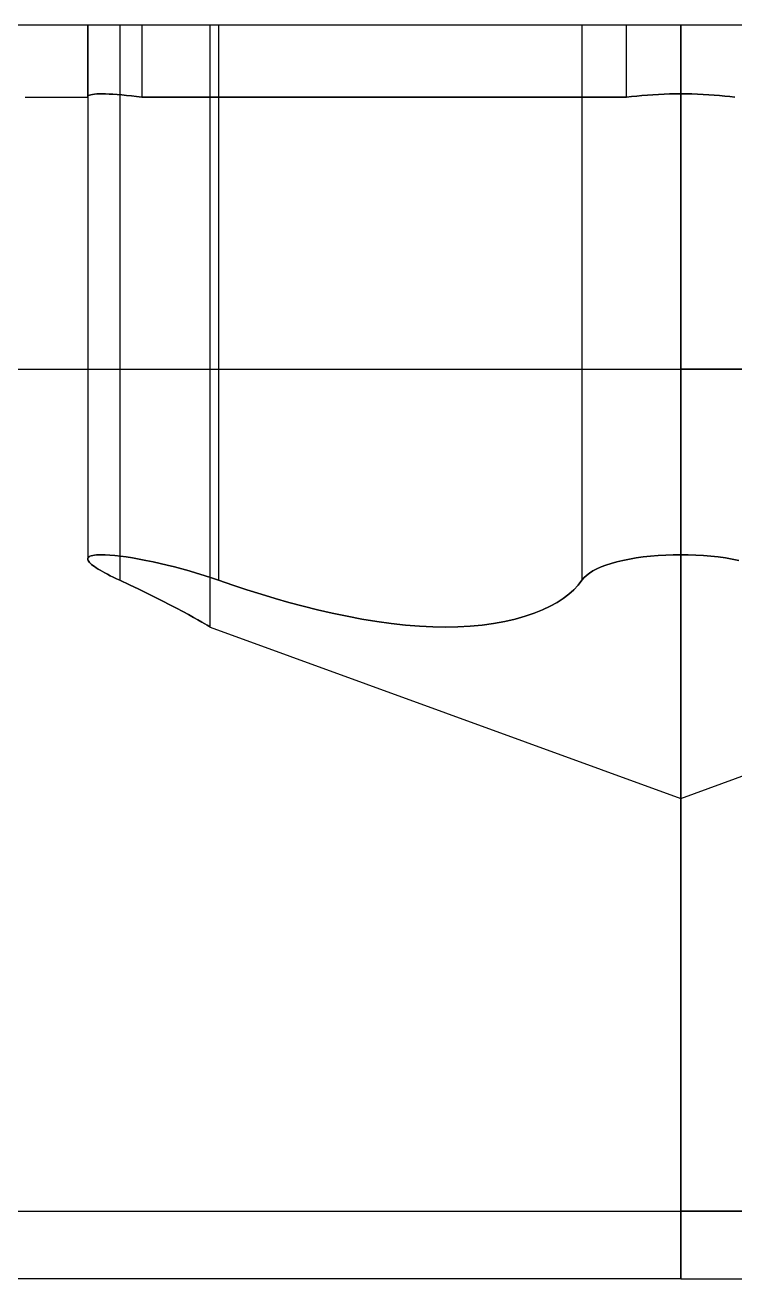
# Model space of a CAD drawing. Header units: millimetres. Extents: x 256 to 2599, y 626 to 1192.
# Drawn here: x 1993.667 to 1993.999, y 770.747 to 771.333 of the extents above; entities that cross this region are included whole.
import ezdxf

# ---------------------------------------------------------------- set-up
doc = ezdxf.new("R2010")
doc.units = ezdxf.units.MM
doc.layers.add('MAIN-1', color=7, linetype='Continuous')
doc.layers.add('MAIN-2', color=7, linetype='Continuous')

msp = doc.modelspace()

# ---------------------------------------------------------------- linework, layer by layer
at = {"layer": 'MAIN-1'}
msp.add_line((1994.68577, 771.33256), (1985.81919, 771.33256), dxfattribs=at)
at = {"layer": 'MAIN-2'}
for p, q in [((1993.69613, 771.33256), (1993.69613, 771.29883)), ((1993.69613, 771.33256), (1993.69613, 771.29883)), ((1993.69613, 771.29883), (1993.69613, 771.33256)), ((1993.69613, 771.29883), (1993.69613, 771.33256)), ((1993.71105, 771.33256), (1993.71105, 771.07316)), ((1993.71105, 771.33256), (1993.71105, 771.07316)), ((1993.71105, 771.33256), (1993.71105, 771.07316)), ((1993.71105, 771.33256), (1993.71105, 771.07316)), ((1993.72144, 771.33256), (1993.72144, 771.29883)), ((1993.7534, 771.0513), (1993.7534, 771.33256)), ((1993.75728, 771.33256), (1993.75728, 771.07316)), ((1993.75728, 771.33256), (1993.75728, 771.07316)), ((1993.75728, 771.33256), (1993.75728, 771.07316)), ((1993.75728, 771.33256), (1993.75728, 771.07316)), ((1993.92704, 771.33256), (1993.92704, 771.07316)), ((1993.92704, 771.33256), (1993.92704, 771.07316)), ((1993.92704, 771.33256), (1993.92704, 771.07316)), ((1993.92704, 771.33256), (1993.92704, 771.07316)), ((1993.94797, 771.29883), (1993.94797, 771.33256)), ((1993.97327, 770.74673), (1993.97327, 771.33256)), ((1993.97327, 770.74673), (1993.97327, 771.33256)), ((1993.97327, 771.33256), (1993.97327, 770.74673)), ((1993.97327, 771.33256), (1993.97327, 770.74673)), ((1993.66682, 771.29883), (1993.69613, 771.29883)), ((1993.66682, 771.29883), (1993.69613, 771.29883)), ((1993.6961, 771.29904), (1993.69619, 771.29934)), ((1993.6961, 771.29904), (1993.69619, 771.29934)), ((1993.69619, 771.29934), (1993.6961, 771.29904)), ((1993.69619, 771.29934), (1993.6961, 771.29904)), ((1993.6961, 771.29904), (1993.6961, 771.0831)), ((1993.6961, 771.29904), (1993.6961, 771.0831)), ((1993.6961, 771.29904), (1993.6961, 771.0831)), ((1993.6961, 771.29904), (1993.6961, 771.0831)), ((1993.6961, 771.29901), (1993.6961, 771.29904)), ((1993.6961, 771.29897), (1993.6961, 771.29901)), ((1993.69611, 771.29894), (1993.6961, 771.29897)), ((1993.69611, 771.2989), (1993.69611, 771.29894)), ((1993.69612, 771.29887), (1993.69611, 771.2989)), ((1993.69613, 771.29883), (1993.69612, 771.29887)), ((1993.69619, 771.29934), (1993.69645, 771.29961)), ((1993.69619, 771.29934), (1993.69645, 771.29961)), ((1993.69645, 771.29961), (1993.69619, 771.29934)), ((1993.69645, 771.29961), (1993.69619, 771.29934)), ((1993.69645, 771.29961), (1993.6969, 771.29984)), ((1993.69645, 771.29961), (1993.6969, 771.29984)), ((1993.69689, 771.29984), (1993.69645, 771.29961)), ((1993.69689, 771.29984), (1993.69645, 771.29961)), ((1993.69751, 771.30003), (1993.69689, 771.29984)), ((1993.69751, 771.30003), (1993.69689, 771.29984)), ((1993.6969, 771.29984), (1993.69751, 771.30003)), ((1993.6969, 771.29984), (1993.69751, 771.30003)), ((1993.69751, 771.30003), (1993.69829, 771.30019)), ((1993.69751, 771.30003), (1993.69829, 771.30019)), ((1993.69829, 771.30019), (1993.69751, 771.30003)), ((1993.69829, 771.30019), (1993.69751, 771.30003)), ((1993.69829, 771.30019), (1993.69923, 771.30031)), ((1993.69829, 771.30019), (1993.69923, 771.30031)), ((1993.69922, 771.30031), (1993.69829, 771.30019)), ((1993.69922, 771.30031), (1993.69829, 771.30019)), ((1993.70032, 771.30039), (1993.69922, 771.30031)), ((1993.70032, 771.30039), (1993.69922, 771.30031)), ((1993.69923, 771.30031), (1993.70032, 771.30039)), ((1993.69923, 771.30031), (1993.70032, 771.30039)), ((1993.70032, 771.30039), (1993.70154, 771.30043)), ((1993.70032, 771.30039), (1993.70154, 771.30043)), ((1993.70154, 771.30043), (1993.70032, 771.30039)), ((1993.70154, 771.30043), (1993.70032, 771.30039)), ((1993.70154, 771.30043), (1993.7029, 771.30044)), ((1993.70154, 771.30043), (1993.7029, 771.30044)), ((1993.7029, 771.30044), (1993.70154, 771.30043)), ((1993.7029, 771.30044), (1993.70154, 771.30043)), ((1993.7029, 771.30044), (1993.70442, 771.30041)), ((1993.7029, 771.30044), (1993.70442, 771.30041)), ((1993.70442, 771.30041), (1993.7029, 771.30044)), ((1993.70442, 771.30041), (1993.7029, 771.30044)), ((1993.70442, 771.30041), (1993.70609, 771.30034)), ((1993.70442, 771.30041), (1993.70609, 771.30034)), ((1993.70609, 771.30034), (1993.70442, 771.30041)), ((1993.70609, 771.30034), (1993.70442, 771.30041)), ((1993.70609, 771.30034), (1993.70792, 771.30024)), ((1993.70609, 771.30034), (1993.70792, 771.30024)), ((1993.7079, 771.30024), (1993.70609, 771.30034)), ((1993.7079, 771.30024), (1993.70609, 771.30034)), ((1993.70988, 771.30009), (1993.7079, 771.30024)), ((1993.70988, 771.30009), (1993.7079, 771.30024)), ((1993.70792, 771.30024), (1993.70988, 771.30009)), ((1993.70792, 771.30024), (1993.70988, 771.30009)), ((1993.70988, 771.30009), (1993.71197, 771.29992)), ((1993.70988, 771.30009), (1993.71197, 771.29992)), ((1993.71197, 771.29992), (1993.70988, 771.30009)), ((1993.71197, 771.29992), (1993.70988, 771.30009)), ((1993.71197, 771.29992), (1993.71418, 771.2997)), ((1993.71197, 771.29992), (1993.71418, 771.2997)), ((1993.71418, 771.2997), (1993.71197, 771.29992)), ((1993.71418, 771.2997), (1993.71197, 771.29992)), ((1993.71418, 771.2997), (1993.7165, 771.29945)), ((1993.71418, 771.2997), (1993.7165, 771.29945)), ((1993.7165, 771.29945), (1993.71418, 771.2997)), ((1993.7165, 771.29945), (1993.71418, 771.2997)), ((1993.7165, 771.29945), (1993.71893, 771.29916)), ((1993.7165, 771.29945), (1993.71893, 771.29916)), ((1993.71893, 771.29916), (1993.7165, 771.29945)), ((1993.71893, 771.29916), (1993.7165, 771.29945)), ((1993.71893, 771.29916), (1993.72144, 771.29883)), ((1993.71893, 771.29916), (1993.72144, 771.29883)), ((1993.72144, 771.29883), (1993.71893, 771.29916)), ((1993.72144, 771.29883), (1993.71893, 771.29916)), ((1993.72144, 771.29883), (1993.94797, 771.29883)), ((1993.94797, 771.29883), (1993.72144, 771.29883)), ((1993.72144, 771.29883), (1993.94797, 771.29883)), ((1993.94797, 771.29883), (1993.72144, 771.29883)), ((1993.94797, 771.29883), (1993.95029, 771.29913)), ((1993.95029, 771.29913), (1993.94797, 771.29883)), ((1993.94797, 771.29883), (1993.95029, 771.29913)), ((1993.95029, 771.29913), (1993.94797, 771.29883)), ((1993.95029, 771.29913), (1993.95268, 771.29941)), ((1993.95268, 771.29941), (1993.95029, 771.29913)), ((1993.95029, 771.29913), (1993.95268, 771.29941)), ((1993.95268, 771.29941), (1993.95029, 771.29913)), ((1993.95268, 771.29941), (1993.95514, 771.29965)), ((1993.95514, 771.29965), (1993.95268, 771.29941)), ((1993.95268, 771.29941), (1993.95514, 771.29965)), ((1993.95514, 771.29965), (1993.95268, 771.29941)), ((1993.95514, 771.29965), (1993.95766, 771.29986)), ((1993.95766, 771.29986), (1993.95514, 771.29965)), ((1993.95514, 771.29965), (1993.95766, 771.29986)), ((1993.95766, 771.29986), (1993.95514, 771.29965)), ((1993.95766, 771.29986), (1993.96022, 771.30004)), ((1993.96022, 771.30004), (1993.95766, 771.29986)), ((1993.95766, 771.29986), (1993.96022, 771.30004)), ((1993.96022, 771.30004), (1993.95766, 771.29986)), ((1993.96022, 771.30004), (1993.96283, 771.30018)), ((1993.96283, 771.30018), (1993.96022, 771.30004)), ((1993.96022, 771.30004), (1993.96283, 771.30018)), ((1993.96283, 771.30018), (1993.96022, 771.30004)), ((1993.96283, 771.30018), (1993.96545, 771.30029)), ((1993.96545, 771.30029), (1993.96283, 771.30018)), ((1993.96283, 771.30018), (1993.96545, 771.30029)), ((1993.96545, 771.30029), (1993.96283, 771.30018)), ((1993.96545, 771.30029), (1993.96807, 771.30038)), ((1993.96807, 771.30038), (1993.96545, 771.30029)), ((1993.96545, 771.30029), (1993.96807, 771.30038)), ((1993.96807, 771.30038), (1993.96545, 771.30029)), ((1993.96807, 771.30038), (1993.97068, 771.30042)), ((1993.97068, 771.30042), (1993.96807, 771.30038)), ((1993.96807, 771.30038), (1993.97068, 771.30042)), ((1993.97068, 771.30042), (1993.96807, 771.30038)), ((1993.97068, 771.30042), (1993.97327, 771.30044)), ((1993.97327, 771.30044), (1993.97068, 771.30042)), ((1993.97068, 771.30042), (1993.97327, 771.30044)), ((1993.97327, 771.30044), (1993.97068, 771.30042)), ((1993.97327, 771.30044), (1993.97586, 771.30042)), ((1993.97586, 771.30042), (1993.97327, 771.30044)), ((1993.97327, 771.30044), (1993.97586, 771.30042)), ((1993.97586, 771.30042), (1993.97327, 771.30044)), ((1993.97586, 771.30042), (1993.97848, 771.30038)), ((1993.97848, 771.30038), (1993.97586, 771.30042)), ((1993.97586, 771.30042), (1993.97848, 771.30038)), ((1993.97848, 771.30038), (1993.97586, 771.30042)), ((1993.97848, 771.30038), (1993.9811, 771.30029)), ((1993.9811, 771.30029), (1993.97848, 771.30038)), ((1993.97848, 771.30038), (1993.9811, 771.30029)), ((1993.9811, 771.30029), (1993.97848, 771.30038)), ((1993.9811, 771.30029), (1993.98372, 771.30018)), ((1993.98372, 771.30018), (1993.9811, 771.30029)), ((1993.9811, 771.30029), (1993.98372, 771.30018)), ((1993.98372, 771.30018), (1993.9811, 771.30029)), ((1993.98372, 771.30018), (1993.98632, 771.30004)), ((1993.98632, 771.30004), (1993.98372, 771.30018)), ((1993.98372, 771.30018), (1993.98632, 771.30004)), ((1993.98632, 771.30004), (1993.98372, 771.30018)), ((1993.98632, 771.30004), (1993.98888, 771.29986)), ((1993.98888, 771.29986), (1993.98632, 771.30004)), ((1993.98632, 771.30004), (1993.98888, 771.29986)), ((1993.98888, 771.29986), (1993.98632, 771.30004)), ((1993.98888, 771.29986), (1993.99141, 771.29965)), ((1993.99141, 771.29965), (1993.98888, 771.29986)), ((1993.98888, 771.29986), (1993.99141, 771.29965)), ((1993.99141, 771.29965), (1993.98888, 771.29986)), ((1993.99141, 771.29965), (1993.99387, 771.29941)), ((1993.99387, 771.29941), (1993.99141, 771.29965)), ((1993.99141, 771.29965), (1993.99387, 771.29941)), ((1993.99387, 771.29941), (1993.99141, 771.29965)), ((1993.99387, 771.29941), (1993.99626, 771.29913)), ((1993.99626, 771.29913), (1993.99387, 771.29941)), ((1993.99387, 771.29941), (1993.99626, 771.29913)), ((1993.99626, 771.29913), (1993.99387, 771.29941)), ((1993.99626, 771.29913), (1993.99858, 771.29883)), ((1993.99857, 771.29883), (1993.99626, 771.29913)), ((1993.99626, 771.29913), (1993.99858, 771.29883)), ((1993.99857, 771.29883), (1993.99626, 771.29913)), ((1993.2212, 771.17176), (1993.97327, 771.17176)), ((1993.2212, 771.17176), (1993.97327, 771.17176)), ((1993.2212, 771.17176), (1993.97327, 771.17176)), ((1993.2212, 771.17176), (1993.97327, 771.17176)), ((1994.72535, 771.17176), (1993.97327, 771.17176)), ((1993.97327, 771.17176), (1994.72535, 771.17176)), ((1994.72535, 771.17176), (1993.97327, 771.17176)), ((1993.97327, 771.17176), (1994.72535, 771.17176)), ((1993.69636, 771.08381), (1993.6967, 771.08411)), ((1993.69636, 771.08381), (1993.6967, 771.08411)), ((1993.6967, 771.08411), (1993.69636, 771.08381)), ((1993.6967, 771.08411), (1993.69636, 771.08381)), ((1993.6967, 771.08411), (1993.69716, 771.08437)), ((1993.6967, 771.08411), (1993.69716, 771.08437)), ((1993.69716, 771.08437), (1993.6967, 771.08411)), ((1993.69716, 771.08437), (1993.6967, 771.08411)), ((1993.69716, 771.08437), (1993.69774, 771.08459)), ((1993.69716, 771.08437), (1993.69774, 771.08459)), ((1993.69774, 771.08459), (1993.69716, 771.08437)), ((1993.69774, 771.08459), (1993.69716, 771.08437)), ((1993.69774, 771.08459), (1993.69847, 771.08477)), ((1993.69774, 771.08459), (1993.69847, 771.08477)), ((1993.69847, 771.08477), (1993.69774, 771.08459)), ((1993.69847, 771.08477), (1993.69774, 771.08459)), ((1993.69847, 771.08477), (1993.69931, 771.0849)), ((1993.69847, 771.08477), (1993.69931, 771.0849)), ((1993.69931, 771.0849), (1993.69847, 771.08477)), ((1993.69931, 771.0849), (1993.69847, 771.08477)), ((1993.69931, 771.0849), (1993.70025, 771.085)), ((1993.69931, 771.0849), (1993.70025, 771.085)), ((1993.70025, 771.085), (1993.69931, 771.0849)), ((1993.70025, 771.085), (1993.69931, 771.0849)), ((1993.70025, 771.085), (1993.70131, 771.08506)), ((1993.70025, 771.085), (1993.70131, 771.08506)), ((1993.70131, 771.08506), (1993.70025, 771.085)), ((1993.70131, 771.08506), (1993.70025, 771.085)), ((1993.70131, 771.08506), (1993.70246, 771.08508)), ((1993.70131, 771.08506), (1993.70246, 771.08508)), ((1993.70246, 771.08508), (1993.70131, 771.08506)), ((1993.70246, 771.08508), (1993.70131, 771.08506)), ((1993.70246, 771.08508), (1993.70433, 771.08504)), ((1993.70246, 771.08508), (1993.70433, 771.08504)), ((1993.70433, 771.08504), (1993.70246, 771.08508)), ((1993.70433, 771.08504), (1993.70246, 771.08508)), ((1993.70433, 771.08504), (1993.70646, 771.08492)), ((1993.70433, 771.08504), (1993.70646, 771.08492)), ((1993.70646, 771.08492), (1993.70433, 771.08504)), ((1993.70646, 771.08492), (1993.70433, 771.08504)), ((1993.70646, 771.08492), (1993.70879, 771.08471)), ((1993.70646, 771.08492), (1993.70879, 771.08471)), ((1993.70879, 771.08471), (1993.70646, 771.08492)), ((1993.70879, 771.08471), (1993.70646, 771.08492)), ((1993.70879, 771.08471), (1993.71137, 771.08442)), ((1993.70879, 771.08471), (1993.71137, 771.08442)), ((1993.71137, 771.08442), (1993.70879, 771.08471)), ((1993.71137, 771.08442), (1993.70879, 771.08471)), ((1993.71137, 771.08442), (1993.71412, 771.08404)), ((1993.71137, 771.08442), (1993.71412, 771.08404)), ((1993.71412, 771.08404), (1993.71137, 771.08442)), ((1993.71412, 771.08404), (1993.71137, 771.08442)), ((1993.71412, 771.08404), (1993.71705, 771.08359)), ((1993.71412, 771.08404), (1993.71705, 771.08359)), ((1993.71705, 771.08359), (1993.71412, 771.08404)), ((1993.71705, 771.08359), (1993.71412, 771.08404)), ((1993.95244, 771.08359), (1993.95576, 771.08404)), ((1993.95576, 771.08404), (1993.95244, 771.08359)), ((1993.95244, 771.08359), (1993.95576, 771.08404)), ((1993.95576, 771.08404), (1993.95244, 771.08359)), ((1993.95576, 771.08404), (1993.95919, 771.08442)), ((1993.95919, 771.08442), (1993.95576, 771.08404)), ((1993.95576, 771.08404), (1993.95919, 771.08442)), ((1993.95919, 771.08442), (1993.95576, 771.08404)), ((1993.95919, 771.08442), (1993.96268, 771.08471)), ((1993.96268, 771.08471), (1993.95919, 771.08442)), ((1993.95919, 771.08442), (1993.96268, 771.08471)), ((1993.96268, 771.08471), (1993.95919, 771.08442)), ((1993.96268, 771.08471), (1993.96622, 771.08492)), ((1993.96622, 771.08492), (1993.96268, 771.08471)), ((1993.96268, 771.08471), (1993.96622, 771.08492)), ((1993.96622, 771.08492), (1993.96268, 771.08471)), ((1993.96622, 771.08492), (1993.96976, 771.08504)), ((1993.96976, 771.08504), (1993.96622, 771.08492)), ((1993.96622, 771.08492), (1993.96976, 771.08504)), ((1993.96976, 771.08504), (1993.96622, 771.08492)), ((1993.96976, 771.08504), (1993.97327, 771.08508)), ((1993.97327, 771.08508), (1993.96976, 771.08504)), ((1993.96976, 771.08504), (1993.97327, 771.08508)), ((1993.97327, 771.08508), (1993.96976, 771.08504)), ((1993.97678, 771.08504), (1993.97327, 771.08508)), ((1993.97327, 771.08508), (1993.97678, 771.08504)), ((1993.97678, 771.08504), (1993.97327, 771.08508)), ((1993.97327, 771.08508), (1993.97678, 771.08504)), ((1993.98032, 771.08492), (1993.97678, 771.08504)), ((1993.97678, 771.08504), (1993.98032, 771.08492)), ((1993.98032, 771.08492), (1993.97678, 771.08504)), ((1993.97678, 771.08504), (1993.98032, 771.08492)), ((1993.98386, 771.08471), (1993.98032, 771.08492)), ((1993.98032, 771.08492), (1993.98386, 771.08471)), ((1993.98386, 771.08471), (1993.98032, 771.08492)), ((1993.98032, 771.08492), (1993.98386, 771.08471)), ((1993.98736, 771.08442), (1993.98386, 771.08471)), ((1993.98386, 771.08471), (1993.98736, 771.08442)), ((1993.98736, 771.08442), (1993.98386, 771.08471)), ((1993.98386, 771.08471), (1993.98736, 771.08442)), ((1993.99079, 771.08404), (1993.98736, 771.08442)), ((1993.98736, 771.08442), (1993.99079, 771.08404)), ((1993.99079, 771.08404), (1993.98736, 771.08442)), ((1993.98736, 771.08442), (1993.99079, 771.08404)), ((1993.99411, 771.08359), (1993.99079, 771.08404)), ((1993.99079, 771.08404), (1993.99411, 771.08359)), ((1993.99411, 771.08359), (1993.99079, 771.08404)), ((1993.99079, 771.08404), (1993.99411, 771.08359)), ((1993.6961, 771.0831), (1993.69617, 771.08348)), ((1993.6961, 771.0831), (1993.69617, 771.08348)), ((1993.69617, 771.08348), (1993.6961, 771.0831)), ((1993.69617, 771.08348), (1993.6961, 771.0831)), ((1993.6961, 771.0831), (1993.69616, 771.08274)), ((1993.6961, 771.0831), (1993.69616, 771.08274)), ((1993.69616, 771.08274), (1993.6961, 771.0831)), ((1993.69616, 771.08274), (1993.6961, 771.0831)), ((1993.69616, 771.08274), (1993.69632, 771.08234)), ((1993.69616, 771.08274), (1993.69632, 771.08234)), ((1993.69632, 771.08234), (1993.69616, 771.08274)), ((1993.69632, 771.08234), (1993.69616, 771.08274)), ((1993.69617, 771.08348), (1993.69636, 771.08381)), ((1993.69617, 771.08348), (1993.69636, 771.08381)), ((1993.69636, 771.08381), (1993.69617, 771.08348)), ((1993.69636, 771.08381), (1993.69617, 771.08348)), ((1993.69632, 771.08234), (1993.69656, 771.08193)), ((1993.69632, 771.08234), (1993.69656, 771.08193)), ((1993.69658, 771.08193), (1993.69632, 771.08234)), ((1993.69658, 771.08193), (1993.69632, 771.08234)), ((1993.69656, 771.08193), (1993.69693, 771.08149)), ((1993.69656, 771.08193), (1993.69693, 771.08149)), ((1993.69693, 771.08149), (1993.69658, 771.08193)), ((1993.69693, 771.08149), (1993.69658, 771.08193)), ((1993.69693, 771.08149), (1993.69738, 771.08102)), ((1993.69693, 771.08149), (1993.69738, 771.08102)), ((1993.69738, 771.08102), (1993.69693, 771.08149)), ((1993.69738, 771.08102), (1993.69693, 771.08149)), ((1993.69738, 771.08102), (1993.69791, 771.08054)), ((1993.69738, 771.08102), (1993.69791, 771.08054)), ((1993.69791, 771.08054), (1993.69738, 771.08102)), ((1993.69791, 771.08054), (1993.69738, 771.08102)), ((1993.69791, 771.08054), (1993.69853, 771.08004)), ((1993.69791, 771.08054), (1993.69853, 771.08004)), ((1993.69853, 771.08004), (1993.69791, 771.08054)), ((1993.69853, 771.08004), (1993.69791, 771.08054)), ((1993.69853, 771.08004), (1993.69923, 771.07953)), ((1993.69853, 771.08004), (1993.69923, 771.07953)), ((1993.69923, 771.07953), (1993.69853, 771.08004)), ((1993.69923, 771.07953), (1993.69853, 771.08004)), ((1993.69923, 771.07953), (1993.70002, 771.07899)), ((1993.69923, 771.07953), (1993.70002, 771.07899)), ((1993.70002, 771.07899), (1993.69923, 771.07953)), ((1993.70002, 771.07899), (1993.69923, 771.07953)), ((1993.70002, 771.07899), (1993.70092, 771.07842)), ((1993.70002, 771.07899), (1993.70092, 771.07842)), ((1993.70092, 771.07842), (1993.70002, 771.07899)), ((1993.70092, 771.07842), (1993.70002, 771.07899)), ((1993.70092, 771.07842), (1993.7019, 771.07783)), ((1993.70092, 771.07842), (1993.7019, 771.07783)), ((1993.7019, 771.07783), (1993.70092, 771.07842)), ((1993.7019, 771.07783), (1993.70092, 771.07842)), ((1993.71705, 771.08359), (1993.72013, 771.08305)), ((1993.71705, 771.08359), (1993.72013, 771.08305)), ((1993.72013, 771.08305), (1993.71705, 771.08359)), ((1993.72013, 771.08305), (1993.71705, 771.08359)), ((1993.72013, 771.08305), (1993.72333, 771.08244)), ((1993.72013, 771.08305), (1993.72333, 771.08244)), ((1993.72333, 771.08244), (1993.72013, 771.08305)), ((1993.72333, 771.08244), (1993.72013, 771.08305)), ((1993.72333, 771.08244), (1993.72661, 771.08176)), ((1993.72333, 771.08244), (1993.72661, 771.08176)), ((1993.72661, 771.08176), (1993.72333, 771.08244)), ((1993.72661, 771.08176), (1993.72333, 771.08244)), ((1993.72661, 771.08176), (1993.72995, 771.08102)), ((1993.72661, 771.08176), (1993.72995, 771.08102)), ((1993.72995, 771.08102), (1993.72661, 771.08176)), ((1993.72995, 771.08102), (1993.72661, 771.08176)), ((1993.72995, 771.08102), (1993.7333, 771.08023)), ((1993.72995, 771.08102), (1993.7333, 771.08023)), ((1993.7333, 771.08023), (1993.72995, 771.08102)), ((1993.7333, 771.08023), (1993.72995, 771.08102)), ((1993.7333, 771.08023), (1993.73665, 771.07939)), ((1993.7333, 771.08023), (1993.73665, 771.07939)), ((1993.73665, 771.07939), (1993.7333, 771.08023)), ((1993.73665, 771.07939), (1993.7333, 771.08023)), ((1993.73665, 771.07939), (1993.74005, 771.07849)), ((1993.73665, 771.07939), (1993.74005, 771.07849)), ((1993.74005, 771.07849), (1993.73665, 771.07939)), ((1993.74005, 771.07849), (1993.73665, 771.07939)), ((1993.74005, 771.07849), (1993.7435, 771.07752)), ((1993.74005, 771.07849), (1993.7435, 771.07752)), ((1993.7435, 771.07752), (1993.74005, 771.07849)), ((1993.7435, 771.07752), (1993.74005, 771.07849)), ((1993.9322, 771.07752), (1993.93403, 771.07849)), ((1993.93403, 771.07849), (1993.9322, 771.07752)), ((1993.9322, 771.07752), (1993.93403, 771.07849)), ((1993.93403, 771.07849), (1993.9322, 771.07752)), ((1993.93403, 771.07849), (1993.93606, 771.07939)), ((1993.93606, 771.07939), (1993.93403, 771.07849)), ((1993.93403, 771.07849), (1993.93606, 771.07939)), ((1993.93606, 771.07939), (1993.93403, 771.07849)), ((1993.93606, 771.07939), (1993.93826, 771.08023)), ((1993.93826, 771.08023), (1993.93606, 771.07939)), ((1993.93606, 771.07939), (1993.93826, 771.08023)), ((1993.93826, 771.08023), (1993.93606, 771.07939)), ((1993.93826, 771.08023), (1993.94071, 771.08102)), ((1993.94071, 771.08102), (1993.93826, 771.08023)), ((1993.93826, 771.08023), (1993.94071, 771.08102)), ((1993.94071, 771.08102), (1993.93826, 771.08023)), ((1993.94071, 771.08102), (1993.94335, 771.08176)), ((1993.94335, 771.08176), (1993.94071, 771.08102)), ((1993.94071, 771.08102), (1993.94335, 771.08176)), ((1993.94335, 771.08176), (1993.94071, 771.08102)), ((1993.94335, 771.08176), (1993.94622, 771.08244)), ((1993.94622, 771.08244), (1993.94335, 771.08176)), ((1993.94335, 771.08176), (1993.94622, 771.08244)), ((1993.94622, 771.08244), (1993.94335, 771.08176)), ((1993.94622, 771.08244), (1993.94925, 771.08305)), ((1993.94925, 771.08305), (1993.94622, 771.08244)), ((1993.94622, 771.08244), (1993.94925, 771.08305)), ((1993.94925, 771.08305), (1993.94622, 771.08244)), ((1993.94925, 771.08305), (1993.95244, 771.08359)), ((1993.95244, 771.08359), (1993.94925, 771.08305)), ((1993.94925, 771.08305), (1993.95244, 771.08359)), ((1993.95244, 771.08359), (1993.94925, 771.08305)), ((1993.9973, 771.08305), (1993.99411, 771.08359)), ((1993.99411, 771.08359), (1993.9973, 771.08305)), ((1993.9973, 771.08305), (1993.99411, 771.08359)), ((1993.99411, 771.08359), (1993.9973, 771.08305)), ((1994.00033, 771.08244), (1993.9973, 771.08305)), ((1993.9973, 771.08305), (1994.00033, 771.08244)), ((1994.00033, 771.08244), (1993.9973, 771.08305)), ((1993.9973, 771.08305), (1994.00033, 771.08244)), ((1993.7019, 771.07783), (1993.70295, 771.07722)), ((1993.7019, 771.07783), (1993.70295, 771.07722)), ((1993.70296, 771.07722), (1993.7019, 771.07783)), ((1993.70296, 771.07722), (1993.7019, 771.07783)), ((1993.70295, 771.07722), (1993.70411, 771.07659)), ((1993.70295, 771.07722), (1993.70411, 771.07659)), ((1993.70411, 771.07659), (1993.70296, 771.07722)), ((1993.70411, 771.07659), (1993.70296, 771.07722)), ((1993.70411, 771.07659), (1993.70535, 771.07594)), ((1993.70411, 771.07659), (1993.70535, 771.07594)), ((1993.70535, 771.07594), (1993.70411, 771.07659)), ((1993.70535, 771.07594), (1993.70411, 771.07659)), ((1993.70535, 771.07594), (1993.70665, 771.07527)), ((1993.70535, 771.07594), (1993.70665, 771.07527)), ((1993.70666, 771.07526), (1993.70535, 771.07594)), ((1993.70666, 771.07526), (1993.70535, 771.07594)), ((1993.70665, 771.07527), (1993.70805, 771.07458)), ((1993.70665, 771.07527), (1993.70805, 771.07458)), ((1993.70805, 771.07458), (1993.70666, 771.07526)), ((1993.70805, 771.07458), (1993.70666, 771.07526)), ((1993.70805, 771.07458), (1993.70951, 771.07388)), ((1993.70805, 771.07458), (1993.70951, 771.07388)), ((1993.70951, 771.07388), (1993.70805, 771.07458)), ((1993.70951, 771.07388), (1993.70805, 771.07458)), ((1993.70951, 771.07388), (1993.71105, 771.07316)), ((1993.70951, 771.07388), (1993.71105, 771.07316)), ((1993.71105, 771.07316), (1993.70951, 771.07388)), ((1993.71105, 771.07316), (1993.70951, 771.07388)), ((1993.71104, 771.07316), (1993.7156, 771.07104)), ((1993.71104, 771.07316), (1993.7156, 771.07104)), ((1993.7156, 771.07104), (1993.71105, 771.07316)), ((1993.7156, 771.07104), (1993.71105, 771.07316)), ((1993.7435, 771.07752), (1993.74698, 771.0765)), ((1993.7435, 771.07752), (1993.74698, 771.0765)), ((1993.74698, 771.07651), (1993.7435, 771.07752)), ((1993.74698, 771.07651), (1993.7435, 771.07752)), ((1993.75045, 771.07543), (1993.74698, 771.07651)), ((1993.75045, 771.07543), (1993.74698, 771.07651)), ((1993.74698, 771.0765), (1993.75045, 771.07543)), ((1993.74698, 771.0765), (1993.75045, 771.07543)), ((1993.75045, 771.07543), (1993.7539, 771.07431)), ((1993.75045, 771.07543), (1993.7539, 771.07431)), ((1993.7539, 771.07431), (1993.75045, 771.07543)), ((1993.7539, 771.07431), (1993.75045, 771.07543)), ((1993.7539, 771.07431), (1993.75728, 771.07316)), ((1993.7539, 771.07431), (1993.75728, 771.07316)), ((1993.75728, 771.07316), (1993.7539, 771.07431)), ((1993.75728, 771.07316), (1993.7539, 771.07431)), ((1993.76386, 771.0709), (1993.75728, 771.07316)), ((1993.75728, 771.07316), (1993.76386, 771.0709)), ((1993.76386, 771.0709), (1993.75728, 771.07316)), ((1993.75728, 771.07316), (1993.76386, 771.0709)), ((1993.92704, 771.07316), (1993.92529, 771.0709)), ((1993.92529, 771.0709), (1993.92704, 771.07316)), ((1993.92704, 771.07316), (1993.92529, 771.0709)), ((1993.92529, 771.0709), (1993.92704, 771.07316)), ((1993.92704, 771.07316), (1993.92797, 771.07431)), ((1993.92797, 771.07431), (1993.92704, 771.07316)), ((1993.92704, 771.07316), (1993.92797, 771.07431)), ((1993.92797, 771.07431), (1993.92704, 771.07316)), ((1993.92797, 771.07431), (1993.92915, 771.07543)), ((1993.92915, 771.07543), (1993.92797, 771.07431)), ((1993.92797, 771.07431), (1993.92915, 771.07543)), ((1993.92915, 771.07543), (1993.92797, 771.07431)), ((1993.92915, 771.07543), (1993.93055, 771.07651)), ((1993.92915, 771.07543), (1993.93055, 771.07651)), ((1993.93056, 771.0765), (1993.92915, 771.07543)), ((1993.93056, 771.0765), (1993.92915, 771.07543)), ((1993.93055, 771.07651), (1993.9322, 771.07752)), ((1993.93055, 771.07651), (1993.9322, 771.07752)), ((1993.9322, 771.07752), (1993.93056, 771.0765)), ((1993.9322, 771.07752), (1993.93056, 771.0765)), ((1993.7156, 771.07104), (1993.71992, 771.06898)), ((1993.7156, 771.07104), (1993.71992, 771.06898)), ((1993.71992, 771.06898), (1993.7156, 771.07104)), ((1993.71992, 771.06898), (1993.7156, 771.07104)), ((1993.71992, 771.06898), (1993.72398, 771.06701)), ((1993.71992, 771.06898), (1993.72398, 771.06701)), ((1993.72398, 771.06701), (1993.71992, 771.06898)), ((1993.72398, 771.06701), (1993.71992, 771.06898)), ((1993.72398, 771.06701), (1993.72777, 771.06513)), ((1993.72398, 771.06701), (1993.72777, 771.06513)), ((1993.72777, 771.06513), (1993.72398, 771.06701)), ((1993.72777, 771.06513), (1993.72398, 771.06701)), ((1993.77048, 771.06873), (1993.76386, 771.0709)), ((1993.76386, 771.0709), (1993.77048, 771.06873)), ((1993.77048, 771.06873), (1993.76386, 771.0709)), ((1993.76386, 771.0709), (1993.77048, 771.06873)), ((1993.77709, 771.06665), (1993.77048, 771.06873)), ((1993.77048, 771.06873), (1993.77709, 771.06665)), ((1993.77709, 771.06665), (1993.77048, 771.06873)), ((1993.77048, 771.06873), (1993.77709, 771.06665)), ((1993.78366, 771.06468), (1993.77709, 771.06665)), ((1993.77709, 771.06665), (1993.78366, 771.06468)), ((1993.78366, 771.06468), (1993.77709, 771.06665)), ((1993.77709, 771.06665), (1993.78366, 771.06468)), ((1993.9209, 771.06665), (1993.91829, 771.06468)), ((1993.91829, 771.06468), (1993.9209, 771.06665)), ((1993.9209, 771.06665), (1993.91829, 771.06468)), ((1993.91829, 771.06468), (1993.9209, 771.06665)), ((1993.92324, 771.06873), (1993.9209, 771.06665)), ((1993.9209, 771.06665), (1993.92324, 771.06873)), ((1993.92324, 771.06873), (1993.9209, 771.06665)), ((1993.9209, 771.06665), (1993.92324, 771.06873)), ((1993.92529, 771.0709), (1993.92324, 771.06873)), ((1993.92324, 771.06873), (1993.92529, 771.0709)), ((1993.92529, 771.0709), (1993.92324, 771.06873)), ((1993.92324, 771.06873), (1993.92529, 771.0709)), ((1993.72777, 771.06513), (1993.73127, 771.06337)), ((1993.72777, 771.06513), (1993.73127, 771.06337)), ((1993.73127, 771.06337), (1993.72777, 771.06513)), ((1993.73127, 771.06337), (1993.72777, 771.06513)), ((1993.73127, 771.06337), (1993.73452, 771.06169)), ((1993.73127, 771.06337), (1993.73452, 771.06169)), ((1993.73452, 771.06169), (1993.73127, 771.06337)), ((1993.73452, 771.06169), (1993.73127, 771.06337)), ((1993.73452, 771.06169), (1993.73761, 771.06008)), ((1993.73452, 771.06169), (1993.73761, 771.06008)), ((1993.73761, 771.06008), (1993.73452, 771.06169)), ((1993.73761, 771.06008), (1993.73452, 771.06169)), ((1993.79014, 771.06284), (1993.78366, 771.06468)), ((1993.78366, 771.06468), (1993.79014, 771.06284)), ((1993.79014, 771.06284), (1993.78366, 771.06468)), ((1993.78366, 771.06468), (1993.79014, 771.06284)), ((1993.79673, 771.06108), (1993.79014, 771.06284)), ((1993.79014, 771.06284), (1993.79673, 771.06108)), ((1993.79673, 771.06108), (1993.79014, 771.06284)), ((1993.79014, 771.06284), (1993.79673, 771.06108)), ((1993.80349, 771.05939), (1993.79673, 771.06108)), ((1993.79673, 771.06108), (1993.80349, 771.05939)), ((1993.80349, 771.05939), (1993.79673, 771.06108)), ((1993.79673, 771.06108), (1993.80349, 771.05939)), ((1993.91224, 771.06108), (1993.90868, 771.05939)), ((1993.90868, 771.05939), (1993.91224, 771.06108)), ((1993.91224, 771.06108), (1993.90868, 771.05939)), ((1993.90868, 771.05939), (1993.91224, 771.06108)), ((1993.91544, 771.06284), (1993.91224, 771.06108)), ((1993.91224, 771.06108), (1993.91544, 771.06284)), ((1993.91544, 771.06284), (1993.91224, 771.06108)), ((1993.91224, 771.06108), (1993.91544, 771.06284)), ((1993.91829, 771.06468), (1993.91544, 771.06284)), ((1993.91544, 771.06284), (1993.91829, 771.06468)), ((1993.91829, 771.06468), (1993.91544, 771.06284)), ((1993.91544, 771.06284), (1993.91829, 771.06468)), ((1993.73761, 771.06008), (1993.74049, 771.05854)), ((1993.73761, 771.06008), (1993.74049, 771.05854)), ((1993.74049, 771.05854), (1993.73761, 771.06008)), ((1993.74049, 771.05854), (1993.73761, 771.06008)), ((1993.74049, 771.05854), (1993.74315, 771.0571)), ((1993.74049, 771.05854), (1993.74315, 771.0571)), ((1993.74315, 771.0571), (1993.74049, 771.05854)), ((1993.74315, 771.0571), (1993.74049, 771.05854)), ((1993.74315, 771.0571), (1993.74554, 771.05578)), ((1993.74315, 771.0571), (1993.74554, 771.05578)), ((1993.74554, 771.05578), (1993.74315, 771.0571)), ((1993.74554, 771.05578), (1993.74315, 771.0571)), ((1993.74554, 771.05578), (1993.74763, 771.05461)), ((1993.74554, 771.05578), (1993.74763, 771.05461)), ((1993.74763, 771.05461), (1993.74554, 771.05578)), ((1993.74763, 771.05461), (1993.74554, 771.05578)), ((1993.74763, 771.05461), (1993.74941, 771.05361)), ((1993.74763, 771.05461), (1993.74941, 771.05361)), ((1993.74941, 771.05361), (1993.74763, 771.05461)), ((1993.74941, 771.05361), (1993.74763, 771.05461)), ((1993.81037, 771.0578), (1993.80349, 771.05939)), ((1993.80349, 771.05939), (1993.81037, 771.0578)), ((1993.81037, 771.0578), (1993.80349, 771.05939)), ((1993.80349, 771.05939), (1993.81037, 771.0578)), ((1993.81731, 771.05634), (1993.81037, 771.0578)), ((1993.81037, 771.0578), (1993.81731, 771.05634)), ((1993.81731, 771.05634), (1993.81037, 771.0578)), ((1993.81037, 771.0578), (1993.81731, 771.05634)), ((1993.82426, 771.05503), (1993.81731, 771.05634)), ((1993.81731, 771.05634), (1993.82426, 771.05503)), ((1993.82426, 771.05503), (1993.81731, 771.05634)), ((1993.81731, 771.05634), (1993.82426, 771.05503)), ((1993.83117, 771.0539), (1993.82426, 771.05503)), ((1993.82426, 771.05503), (1993.83117, 771.0539)), ((1993.83117, 771.0539), (1993.82426, 771.05503)), ((1993.82426, 771.05503), (1993.83117, 771.0539)), ((1993.8959, 771.05503), (1993.89099, 771.0539)), ((1993.89099, 771.0539), (1993.8959, 771.05503)), ((1993.8959, 771.05503), (1993.89099, 771.0539)), ((1993.89099, 771.0539), (1993.8959, 771.05503)), ((1993.90049, 771.05634), (1993.8959, 771.05503)), ((1993.8959, 771.05503), (1993.90049, 771.05634)), ((1993.90049, 771.05634), (1993.8959, 771.05503)), ((1993.8959, 771.05503), (1993.90049, 771.05634)), ((1993.90477, 771.0578), (1993.90049, 771.05634)), ((1993.90049, 771.05634), (1993.90477, 771.0578)), ((1993.90477, 771.0578), (1993.90049, 771.05634)), ((1993.90049, 771.05634), (1993.90477, 771.0578)), ((1993.90868, 771.05939), (1993.90477, 771.0578)), ((1993.90477, 771.0578), (1993.90868, 771.05939)), ((1993.90868, 771.05939), (1993.90477, 771.0578)), ((1993.90477, 771.0578), (1993.90868, 771.05939)), ((1993.74941, 771.05361), (1993.75085, 771.05278)), ((1993.74941, 771.05361), (1993.75085, 771.05278)), ((1993.75085, 771.05278), (1993.74941, 771.05361)), ((1993.75085, 771.05278), (1993.74941, 771.05361)), ((1993.75085, 771.05278), (1993.75197, 771.05213)), ((1993.75085, 771.05278), (1993.75197, 771.05213)), ((1993.75197, 771.05213), (1993.75085, 771.05278)), ((1993.75197, 771.05213), (1993.75085, 771.05278)), ((1993.75197, 771.05213), (1993.75277, 771.05167)), ((1993.75197, 771.05213), (1993.75277, 771.05167)), ((1993.75277, 771.05167), (1993.75197, 771.05213)), ((1993.75277, 771.05167), (1993.75197, 771.05213)), ((1993.75277, 771.05167), (1993.75324, 771.05139)), ((1993.75277, 771.05167), (1993.75324, 771.05139)), ((1993.75324, 771.05139), (1993.75277, 771.05167)), ((1993.75324, 771.05139), (1993.75277, 771.05167)), ((1993.75324, 771.05139), (1993.7534, 771.0513)), ((1993.75324, 771.05139), (1993.7534, 771.0513)), ((1993.7534, 771.0513), (1993.75324, 771.05139)), ((1993.7534, 771.0513), (1993.75324, 771.05139)), ((1993.7534, 771.0513), (1993.97327, 770.97127)), ((1993.7534, 771.0513), (1993.97327, 770.97127)), ((1993.83798, 771.05297), (1993.83117, 771.0539)), ((1993.83117, 771.0539), (1993.83798, 771.05297)), ((1993.83798, 771.05297), (1993.83117, 771.0539)), ((1993.83117, 771.0539), (1993.83798, 771.05297)), ((1993.84465, 771.05224), (1993.83798, 771.05297)), ((1993.83798, 771.05297), (1993.84465, 771.05224)), ((1993.84465, 771.05224), (1993.83798, 771.05297)), ((1993.83798, 771.05297), (1993.84465, 771.05224)), ((1993.85114, 771.05172), (1993.84465, 771.05224)), ((1993.84465, 771.05224), (1993.85114, 771.05172)), ((1993.85114, 771.05172), (1993.84465, 771.05224)), ((1993.84465, 771.05224), (1993.85114, 771.05172)), ((1993.85738, 771.0514), (1993.85114, 771.05172)), ((1993.85114, 771.05172), (1993.85738, 771.0514)), ((1993.85738, 771.0514), (1993.85114, 771.05172)), ((1993.85114, 771.05172), (1993.85738, 771.0514)), ((1993.86334, 771.0513), (1993.85738, 771.0514)), ((1993.85738, 771.0514), (1993.86334, 771.0513)), ((1993.86334, 771.0513), (1993.85738, 771.0514)), ((1993.85738, 771.0514), (1993.86334, 771.0513)), ((1993.86912, 771.0514), (1993.86334, 771.0513)), ((1993.86334, 771.0513), (1993.86912, 771.0514)), ((1993.86912, 771.0514), (1993.86334, 771.0513)), ((1993.86334, 771.0513), (1993.86912, 771.0514)), ((1993.87482, 771.05172), (1993.86912, 771.0514)), ((1993.86912, 771.0514), (1993.87482, 771.05172)), ((1993.87482, 771.05172), (1993.86912, 771.0514)), ((1993.86912, 771.0514), (1993.87482, 771.05172)), ((1993.8804, 771.05224), (1993.87482, 771.05172)), ((1993.87482, 771.05172), (1993.8804, 771.05224)), ((1993.8804, 771.05224), (1993.87482, 771.05172)), ((1993.87482, 771.05172), (1993.8804, 771.05224)), ((1993.88581, 771.05297), (1993.8804, 771.05224)), ((1993.8804, 771.05224), (1993.88581, 771.05297)), ((1993.88581, 771.05297), (1993.8804, 771.05224)), ((1993.8804, 771.05224), (1993.88581, 771.05297)), ((1993.89099, 771.0539), (1993.88581, 771.05297)), ((1993.88581, 771.05297), (1993.89099, 771.0539)), ((1993.89099, 771.0539), (1993.88581, 771.05297)), ((1993.88581, 771.05297), (1993.89099, 771.0539)), ((1993.97327, 770.97127), (1994.19315, 771.0513)), ((1993.97327, 770.97127), (1994.19315, 771.0513)), ((1993.2212, 770.77839), (1993.97327, 770.77839)), ((1993.2212, 770.77839), (1993.97327, 770.77839)), ((1993.2212, 770.77839), (1993.97327, 770.77839)), ((1993.2212, 770.77839), (1993.97327, 770.77839)), ((1993.97327, 770.77839), (1994.72535, 770.77839)), ((1994.72535, 770.77839), (1993.97327, 770.77839)), ((1993.97327, 770.77839), (1994.72535, 770.77839)), ((1994.72535, 770.77839), (1993.97327, 770.77839)), ((1993.97327, 770.74673), (1993.14203, 770.74673)), ((1993.97327, 770.74673), (1995.4502, 770.74673))]:
    msp.add_line(p, q, dxfattribs=at)

doc.saveas('drawing.dxf')
